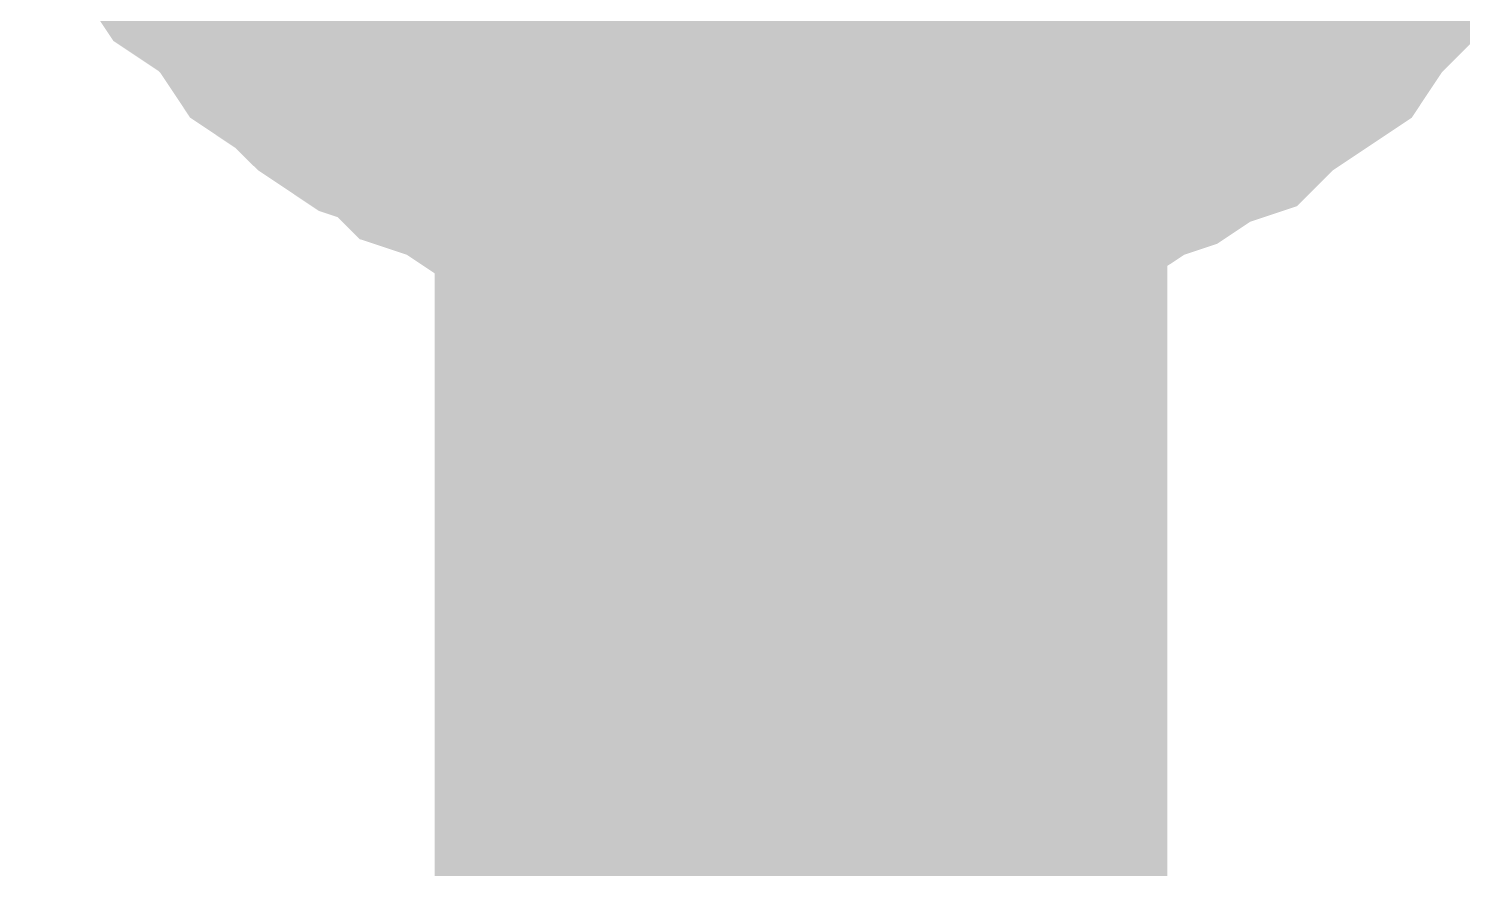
# Model space of a CAD drawing. Header units: inches. Extents: x 0 to 841, y 0 to 594.
# Drawn here: x 219.229 to 220.696, y 421.053 to 421.912 of the extents above; entities that cross this region are included whole.
import ezdxf

# ---------------------------------------------------------------- set-up
doc = ezdxf.new("R2010")
doc.units = ezdxf.units.IN
doc.layers.add('Sheet', color=255, linetype='Continuous')

msp = doc.modelspace()

# ---------------------------------------------------------------- linework, layer by layer
at = {"layer": 'Sheet'}
for points in [[(220.0191, 419.9976, 0.7493, 0.7493, 0), (220.0191, 422.4906, 0.7493, 0.7493, 0)], [(220.0191, 421.7382, 0.2997, 0.2997, 0), (219.9742, 421.7382, 0.2997, 0.2997, 0), (219.9405, 421.7382, 0.2997, 0.2997, 0), (219.9069, 421.7494, 0.2997, 0.2997, 0), (219.8619, 421.7494, 0.2997, 0.2997, 0), (219.8283, 421.7607, 0.2997, 0.2997, 0), (219.7946, 421.7719, 0.2997, 0.2997, 0), (219.7497, 421.7831, 0.2997, 0.2997, 0), (219.716, 421.7944, 0.2997, 0.2997, 0), (219.6823, 421.8168, 0.2997, 0.2997, 0), (219.6486, 421.828, 0.2997, 0.2997, 0), (219.6261, 421.8505, 0.2997, 0.2997, 0), (219.5924, 421.8617, 0.2997, 0.2997, 0), (219.5588, 421.8842, 0.2997, 0.2997, 0), (219.5363, 421.9066, 0.2997, 0.2997, 0), (219.5026, 421.9291, 0.2997, 0.2997, 0), (219.4802, 421.9628, 0.2997, 0.2997, 0), (219.4577, 421.9853, 0.2997, 0.2997, 0), (219.424, 422.0077, 0.2997, 0.2997, 0), (219.4016, 422.0414, 0.2997, 0.2997, 0), (219.3791, 422.0751, 0.2997, 0.2997, 0)], [(220.0191, 421.7382, 0.2997, 0.2997, 0), (219.9742, 421.7382, 0.2997, 0.2997, 0), (219.9405, 421.7382, 0.2997, 0.2997, 0), (219.9069, 421.7494, 0.2997, 0.2997, 0), (219.8619, 421.7494, 0.2997, 0.2997, 0), (219.8283, 421.7607, 0.2997, 0.2997, 0), (219.7946, 421.7719, 0.2997, 0.2997, 0), (219.7497, 421.7831, 0.2997, 0.2997, 0), (219.716, 421.7944, 0.2997, 0.2997, 0), (219.6823, 421.8168, 0.2997, 0.2997, 0), (219.6486, 421.828, 0.2997, 0.2997, 0), (219.6261, 421.8505, 0.2997, 0.2997, 0), (219.5924, 421.8617, 0.2997, 0.2997, 0), (219.5588, 421.8842, 0.2997, 0.2997, 0), (219.5363, 421.9066, 0.2997, 0.2997, 0), (219.5026, 421.9291, 0.2997, 0.2997, 0), (219.4802, 421.9628, 0.2997, 0.2997, 0), (219.4577, 421.9853, 0.2997, 0.2997, 0), (219.424, 422.0077, 0.2997, 0.2997, 0), (219.4016, 422.0414, 0.2997, 0.2997, 0), (219.3791, 422.0751, 0.2997, 0.2997, 0)], [(220.0191, 421.9853, 0.2997, 0.2997, 0), (219.9967, 421.9853, 0.2997, 0.2997, 0), (219.963, 421.9853, 0.2997, 0.2997, 0), (219.9405, 421.9965, 0.2997, 0.2997, 0), (219.9181, 421.9965, 0.2997, 0.2997, 0), (219.8956, 421.9965, 0.2997, 0.2997, 0), (219.8732, 422.0077, 0.2997, 0.2997, 0), (219.8395, 422.0189, 0.2997, 0.2997, 0), (219.817, 422.0302, 0.2997, 0.2997, 0), (219.7946, 422.0302, 0.2997, 0.2997, 0), (219.7721, 422.0414, 0.2997, 0.2997, 0), (219.7609, 422.0526, 0.2997, 0.2997, 0), (219.7384, 422.0751, 0.2997, 0.2997, 0)], [(220.0191, 421.9853, 0.2997, 0.2997, 0), (219.9967, 421.9853, 0.2997, 0.2997, 0), (219.963, 421.9853, 0.2997, 0.2997, 0), (219.9405, 421.9965, 0.2997, 0.2997, 0), (219.9181, 421.9965, 0.2997, 0.2997, 0), (219.8956, 421.9965, 0.2997, 0.2997, 0), (219.8732, 422.0077, 0.2997, 0.2997, 0), (219.8395, 422.0189, 0.2997, 0.2997, 0), (219.817, 422.0302, 0.2997, 0.2997, 0), (219.7946, 422.0302, 0.2997, 0.2997, 0), (219.7721, 422.0414, 0.2997, 0.2997, 0), (219.7609, 422.0526, 0.2997, 0.2997, 0), (219.7384, 422.0751, 0.2997, 0.2997, 0)], [(220.648, 422.0751, 0.2997, 0.2997, 0), (220.6255, 422.0414, 0.2997, 0.2997, 0), (220.603, 422.0077, 0.2997, 0.2997, 0), (220.5806, 421.9853, 0.2997, 0.2997, 0), (220.5581, 421.9628, 0.2997, 0.2997, 0), (220.5357, 421.9291, 0.2997, 0.2997, 0), (220.502, 421.9066, 0.2997, 0.2997, 0), (220.4683, 421.8842, 0.2997, 0.2997, 0), (220.4458, 421.8617, 0.2997, 0.2997, 0), (220.4122, 421.8505, 0.2997, 0.2997, 0), (220.3785, 421.828, 0.2997, 0.2997, 0), (220.3448, 421.8168, 0.2997, 0.2997, 0), (220.3111, 421.7944, 0.2997, 0.2997, 0), (220.2774, 421.7831, 0.2997, 0.2997, 0), (220.2437, 421.7719, 0.2997, 0.2997, 0), (220.21, 421.7607, 0.2997, 0.2997, 0), (220.1764, 421.7494, 0.2997, 0.2997, 0), (220.1314, 421.7494, 0.2997, 0.2997, 0), (220.0977, 421.7382, 0.2997, 0.2997, 0), (220.0528, 421.7382, 0.2997, 0.2997, 0), (220.0191, 421.7382, 0.2997, 0.2997, 0)], [(220.648, 422.0751, 0.2997, 0.2997, 0), (220.6255, 422.0414, 0.2997, 0.2997, 0), (220.603, 422.0077, 0.2997, 0.2997, 0), (220.5806, 421.9853, 0.2997, 0.2997, 0), (220.5581, 421.9628, 0.2997, 0.2997, 0), (220.5357, 421.9291, 0.2997, 0.2997, 0), (220.502, 421.9066, 0.2997, 0.2997, 0), (220.4683, 421.8842, 0.2997, 0.2997, 0), (220.4458, 421.8617, 0.2997, 0.2997, 0), (220.4122, 421.8505, 0.2997, 0.2997, 0), (220.3785, 421.828, 0.2997, 0.2997, 0), (220.3448, 421.8168, 0.2997, 0.2997, 0), (220.3111, 421.7944, 0.2997, 0.2997, 0), (220.2774, 421.7831, 0.2997, 0.2997, 0), (220.2437, 421.7719, 0.2997, 0.2997, 0), (220.21, 421.7607, 0.2997, 0.2997, 0), (220.1764, 421.7494, 0.2997, 0.2997, 0), (220.1314, 421.7494, 0.2997, 0.2997, 0), (220.0977, 421.7382, 0.2997, 0.2997, 0), (220.0528, 421.7382, 0.2997, 0.2997, 0), (220.0191, 421.7382, 0.2997, 0.2997, 0)], [(220.2999, 422.0751, 0.2997, 0.2997, 0), (220.2774, 422.0526, 0.2997, 0.2997, 0), (220.2662, 422.0414, 0.2997, 0.2997, 0), (220.2437, 422.0302, 0.2997, 0.2997, 0), (220.2213, 422.0302, 0.2997, 0.2997, 0), (220.1988, 422.0189, 0.2997, 0.2997, 0), (220.1651, 422.0077, 0.2997, 0.2997, 0), (220.1427, 421.9965, 0.2997, 0.2997, 0), (220.1202, 421.9965, 0.2997, 0.2997, 0), (220.0977, 421.9965, 0.2997, 0.2997, 0), (220.0753, 421.9853, 0.2997, 0.2997, 0), (220.0416, 421.9853, 0.2997, 0.2997, 0), (220.0191, 421.9853, 0.2997, 0.2997, 0)], [(220.2999, 422.0751, 0.2997, 0.2997, 0), (220.2774, 422.0526, 0.2997, 0.2997, 0), (220.2662, 422.0414, 0.2997, 0.2997, 0), (220.2437, 422.0302, 0.2997, 0.2997, 0), (220.2213, 422.0302, 0.2997, 0.2997, 0), (220.1988, 422.0189, 0.2997, 0.2997, 0), (220.1651, 422.0077, 0.2997, 0.2997, 0), (220.1427, 421.9965, 0.2997, 0.2997, 0), (220.1202, 421.9965, 0.2997, 0.2997, 0), (220.0977, 421.9965, 0.2997, 0.2997, 0), (220.0753, 421.9853, 0.2997, 0.2997, 0), (220.0416, 421.9853, 0.2997, 0.2997, 0), (220.0191, 421.9853, 0.2997, 0.2997, 0)], [(220.0191, 421.7382, 0.0991, 0.0991, 0), (219.9742, 421.7382, 0.0991, 0.0991, 0), (219.9405, 421.7382, 0.0991, 0.0991, 0), (219.9069, 421.7494, 0.0991, 0.0991, 0), (219.8619, 421.7494, 0.0991, 0.0991, 0), (219.8283, 421.7607, 0.0991, 0.0991, 0), (219.7946, 421.7719, 0.0991, 0.0991, 0), (219.7497, 421.7831, 0.0991, 0.0991, 0), (219.716, 421.7944, 0.0991, 0.0991, 0), (219.6823, 421.8168, 0.0991, 0.0991, 0), (219.6486, 421.828, 0.0991, 0.0991, 0), (219.6261, 421.8505, 0.0991, 0.0991, 0), (219.5924, 421.8617, 0.0991, 0.0991, 0), (219.5588, 421.8842, 0.0991, 0.0991, 0), (219.5363, 421.9066, 0.0991, 0.0991, 0), (219.5026, 421.9291, 0.0991, 0.0991, 0), (219.4802, 421.9628, 0.0991, 0.0991, 0)], [(220.0191, 421.7382, 0.0991, 0.0991, 0), (219.9742, 421.7382, 0.0991, 0.0991, 0), (219.9405, 421.7382, 0.0991, 0.0991, 0), (219.9069, 421.7494, 0.0991, 0.0991, 0), (219.8619, 421.7494, 0.0991, 0.0991, 0), (219.8283, 421.7607, 0.0991, 0.0991, 0), (219.7946, 421.7719, 0.0991, 0.0991, 0), (219.7497, 421.7831, 0.0991, 0.0991, 0), (219.716, 421.7944, 0.0991, 0.0991, 0), (219.6823, 421.8168, 0.0991, 0.0991, 0), (219.6486, 421.828, 0.0991, 0.0991, 0), (219.6261, 421.8505, 0.0991, 0.0991, 0), (219.5924, 421.8617, 0.0991, 0.0991, 0), (219.5588, 421.8842, 0.0991, 0.0991, 0), (219.5363, 421.9066, 0.0991, 0.0991, 0), (219.5026, 421.9291, 0.0991, 0.0991, 0), (219.4802, 421.9628, 0.0991, 0.0991, 0)], [(220.5581, 421.9628, 0.0991, 0.0991, 0), (220.5357, 421.9291, 0.0991, 0.0991, 0), (220.502, 421.9066, 0.0991, 0.0991, 0), (220.4683, 421.8842, 0.0991, 0.0991, 0), (220.4458, 421.8617, 0.0991, 0.0991, 0), (220.4122, 421.8505, 0.0991, 0.0991, 0), (220.3785, 421.828, 0.0991, 0.0991, 0), (220.3448, 421.8168, 0.0991, 0.0991, 0), (220.3111, 421.7944, 0.0991, 0.0991, 0), (220.2774, 421.7831, 0.0991, 0.0991, 0), (220.2437, 421.7719, 0.0991, 0.0991, 0), (220.21, 421.7607, 0.0991, 0.0991, 0), (220.1764, 421.7494, 0.0991, 0.0991, 0), (220.1314, 421.7494, 0.0991, 0.0991, 0), (220.0977, 421.7382, 0.0991, 0.0991, 0), (220.0528, 421.7382, 0.0991, 0.0991, 0), (220.0191, 421.7382, 0.0991, 0.0991, 0)], [(220.5581, 421.9628, 0.0991, 0.0991, 0), (220.5357, 421.9291, 0.0991, 0.0991, 0), (220.502, 421.9066, 0.0991, 0.0991, 0), (220.4683, 421.8842, 0.0991, 0.0991, 0), (220.4458, 421.8617, 0.0991, 0.0991, 0), (220.4122, 421.8505, 0.0991, 0.0991, 0), (220.3785, 421.828, 0.0991, 0.0991, 0), (220.3448, 421.8168, 0.0991, 0.0991, 0), (220.3111, 421.7944, 0.0991, 0.0991, 0), (220.2774, 421.7831, 0.0991, 0.0991, 0), (220.2437, 421.7719, 0.0991, 0.0991, 0), (220.21, 421.7607, 0.0991, 0.0991, 0), (220.1764, 421.7494, 0.0991, 0.0991, 0), (220.1314, 421.7494, 0.0991, 0.0991, 0), (220.0977, 421.7382, 0.0991, 0.0991, 0), (220.0528, 421.7382, 0.0991, 0.0991, 0), (220.0191, 421.7382, 0.0991, 0.0991, 0)]]:
    msp.add_lwpolyline(points, format="xyseb", dxfattribs=at)

doc.saveas('drawing.dxf')
